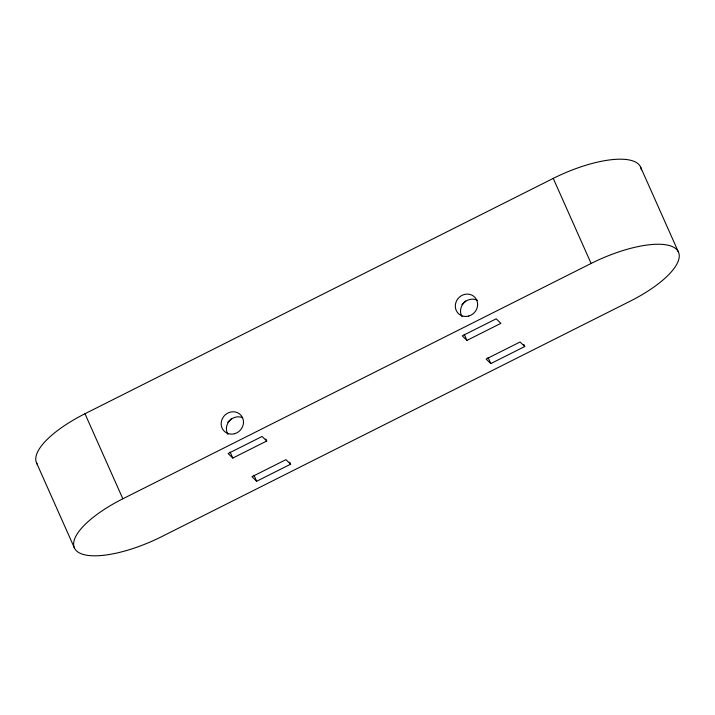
<?xml version="1.0" encoding="UTF-8"?>
<svg xmlns="http://www.w3.org/2000/svg" width="715" height="715" viewBox="0 0 715 715"><rect width="100%" height="100%" fill="white"/><g stroke="black" fill="none" stroke-linecap="round" stroke-linejoin="round"><path stroke-width="1.07" d="M227.772 422.243L231.58 418.507M461.917 304.572L465.715 300.836M37.466 464.491A74.315 25.418 -24 0 1 84.969 413.735L553.249 178.401A74.315 25.418 -24 0 1 641.337 169.938M122.846 498.793L591.117 263.46A74.315 25.418 -24 0 1 676.444 249.258A74.315 25.418 -24 0 1 630.031 301.265L161.751 536.599A74.315 25.418 -24 0 1 76.425 550.8A74.315 25.418 -24 0 1 122.846 498.793L84.978 413.744M266.74 441.003L262.074 436.472L228.121 453.533L232.795 458.065L266.74 441.003L265.846 438.983M466.931 340.403L500.884 323.341L496.21 318.801L462.256 335.862L466.931 340.403L464.223 334.325M290.612 464.196L285.937 459.656L251.984 476.717L256.658 481.258L290.612 464.196L289.709 462.167M524.747 346.525L520.073 341.985L486.128 359.046L490.794 363.586L524.747 346.525L523.845 344.496M640.488 166.836L678.356 251.886M553.249 178.401L591.117 263.46M488.086 357.509L490.794 363.586M253.95 475.18L256.658 481.258M230.087 451.996L232.795 458.065M36.644 463.114L74.512 548.164M227.915 434.345A11.556 10.761 -45.8 0 1 229.399 420.929A11.556 10.761 -45.8 0 1 242.6 417.694M462.051 316.673A11.556 10.761 -45.8 0 1 463.785 302.99A11.556 10.761 -45.8 0 1 477.352 300.327M468.665 316.057A11.556 10.761 -45.8 0 0 474.849 297.315A11.556 10.761 -45.8 0 0 455.902 302.463A11.556 10.761 -45.8 0 0 468.665 316.057M234.529 433.728A11.556 10.761 -45.8 0 0 240.714 414.986A11.556 10.761 -45.8 0 0 221.766 420.134A11.556 10.761 -45.8 0 0 234.529 433.728"/></g></svg>
